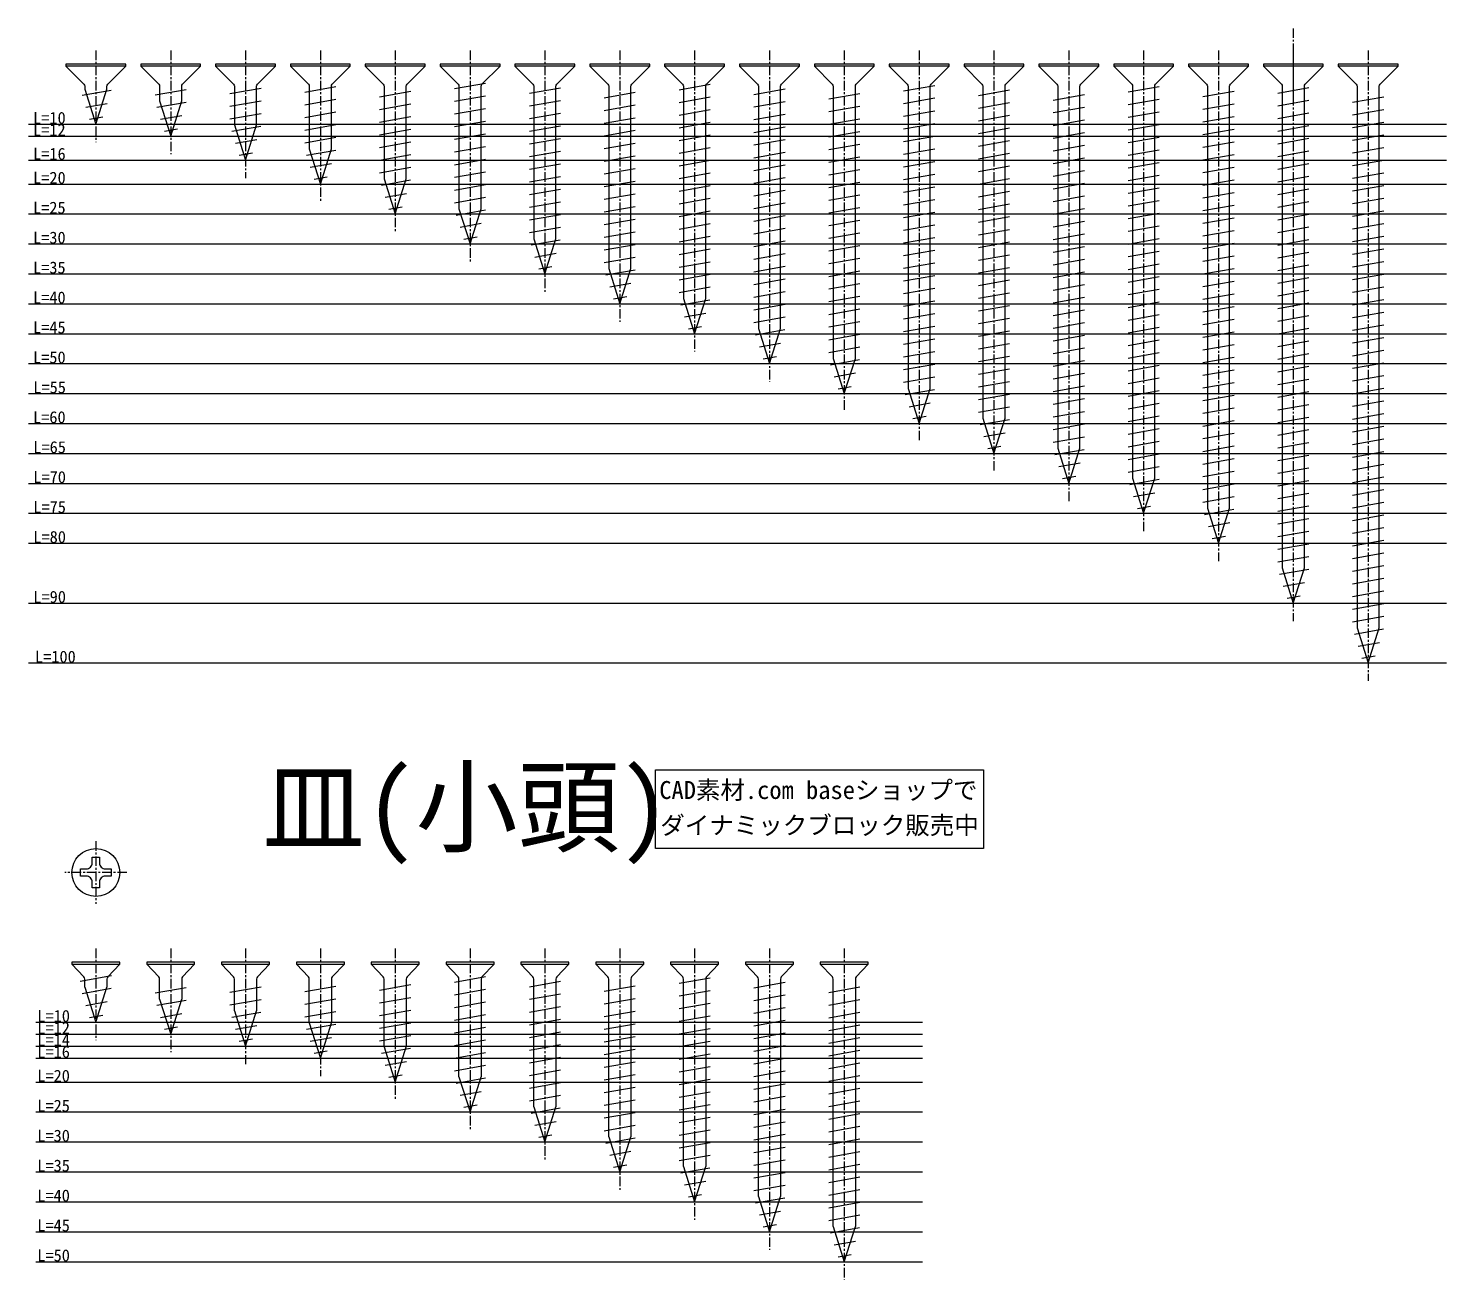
# Model space of a CAD drawing. Header units: millimetres. Extents: x 233 to 3318, y 47 to 2014.
# Drawn here: x 2106.1 to 2342.9, y 1326 to 1535 of the extents above; entities that cross this region are included whole.
import ezdxf
from ezdxf.enums import TextEntityAlignment as Align

# ---------------------------------------------------------------- set-up
doc = ezdxf.new("R2010")
doc.units = ezdxf.units.MM
doc.linetypes.add('csc_CENTER', pattern=[50.8, 31.75, -6.35, 6.35, -6.35])
doc.layers.get('Defpoints').update_dxf_attribs({"color": 251})
doc.styles.add('ＭＳ ゴシック', font='MS Gothic.ttf')

msp = doc.modelspace()

# ---------------------------------------------------------------- linework, layer by layer
at = {"color": 0, "linetype": 'csc_CENTER', "lineweight": -2, "ltscale": 0.05}
for p, q in [((2317.33, 1535.01), (2317.33, 1523.01)), ((2117.33, 1399.24), (2117.33, 1388.78)), ((2122.51, 1394.01), (2112.14, 1394.01)), ((2117.33, 1381.31), (2117.33, 1366.01)), ((2129.83, 1381.31), (2129.83, 1364.01)), ((2142.33, 1381.31), (2142.33, 1362.01)), ((2154.83, 1381.31), (2154.83, 1360.01)), ((2167.33, 1381.31), (2167.33, 1356.01)), ((2179.83, 1381.31), (2179.83, 1351.01)), ((2192.33, 1381.31), (2192.33, 1346.01)), ((2204.83, 1381.31), (2204.83, 1341.01)), ((2217.33, 1381.31), (2217.33, 1336.01)), ((2229.83, 1381.31), (2229.83, 1331.01)), ((2242.33, 1381.31), (2242.33, 1326.01))]:
    msp.add_line(p, q, dxfattribs=at)
for p, q in [((2177.23, 1524.94), (2182.43, 1525.86)), ((2214.73, 1524.76), (2219.93, 1525.68)), ((2252.23, 1524.58), (2257.43, 1525.49)), ((2115.02, 1523.83), (2119.9, 1524.69)), ((2127.23, 1523.89), (2132.43, 1524.81)), ((2139.73, 1524.13), (2144.93, 1525.04)), ((2152.23, 1524.36), (2157.43, 1525.28)), ((2152.23, 1522.24), (2157.43, 1523.16)), ((2164.73, 1523.59), (2169.93, 1524.51)), ((2177.23, 1522.83), (2182.43, 1523.74)), ((2189.73, 1524.18), (2194.93, 1525.09)), ((2202.23, 1523.41), (2207.43, 1524.33)), ((2214.73, 1522.64), (2219.93, 1523.56)), ((2227.23, 1523.99), (2232.43, 1524.91)), ((2239.73, 1523.23), (2244.93, 1524.14)), ((2252.23, 1522.46), (2257.43, 1523.38)), ((2264.73, 1523.81), (2269.93, 1524.73)), ((2277.23, 1523.04), (2282.43, 1523.96)), ((2289.73, 1524.39), (2294.93, 1525.31)), ((2289.73, 1522.28), (2294.93, 1523.19)), ((2302.23, 1523.63), (2307.43, 1524.54)), ((2314.73, 1524.21), (2319.93, 1525.13)), ((2327.23, 1522.68), (2332.43, 1523.59)), ((2115.65, 1521.82), (2119.2, 1522.45)), ((2127.52, 1521.83), (2132.4, 1522.69)), ((2139.73, 1522.01), (2144.93, 1522.93)), ((2139.73, 1519.89), (2144.93, 1520.81)), ((2152.23, 1520.13), (2157.43, 1521.04)), ((2164.73, 1521.48), (2169.93, 1522.39)), ((2177.23, 1520.71), (2182.43, 1521.63)), ((2189.73, 1522.06), (2194.93, 1522.98)), ((2189.73, 1519.94), (2194.93, 1520.86)), ((2202.23, 1521.29), (2207.43, 1522.21)), ((2214.73, 1520.53), (2219.93, 1521.44)), ((2227.23, 1521.88), (2232.43, 1522.79)), ((2239.73, 1521.11), (2244.93, 1522.03)), ((2252.23, 1520.34), (2257.43, 1521.26)), ((2264.73, 1521.69), (2269.93, 1522.61)), ((2277.23, 1520.93), (2282.43, 1521.84)), ((2289.73, 1520.16), (2294.93, 1521.08)), ((2302.23, 1521.51), (2307.43, 1522.43)), ((2314.73, 1522.09), (2319.93, 1523.01)), ((2314.73, 1519.98), (2319.93, 1520.89)), ((2327.23, 1520.56), (2332.43, 1521.48)), ((2116.29, 1519.82), (2118.49, 1520.21)), ((2128.15, 1519.82), (2131.7, 1520.45)), ((2140.02, 1517.83), (2144.9, 1518.69)), ((2152.23, 1518.01), (2157.43, 1518.93)), ((2164.73, 1519.36), (2169.93, 1520.28)), ((2177.23, 1518.59), (2182.43, 1519.51)), ((2189.73, 1517.83), (2194.93, 1518.74)), ((2202.23, 1519.18), (2207.43, 1520.09)), ((2214.73, 1518.41), (2219.93, 1519.33)), ((2227.23, 1519.76), (2232.43, 1520.68)), ((2227.23, 1517.64), (2232.43, 1518.56)), ((2239.73, 1518.99), (2244.93, 1519.91)), ((2252.23, 1518.23), (2257.43, 1519.14)), ((2264.73, 1519.58), (2269.93, 1520.49)), ((2277.23, 1518.81), (2282.43, 1519.73)), ((2289.73, 1518.04), (2294.93, 1518.96)), ((2302.23, 1519.39), (2307.43, 1520.31)), ((2314.73, 1517.86), (2319.93, 1518.78)), ((2327.23, 1518.44), (2332.43, 1519.36)), ((2128.79, 1517.82), (2130.99, 1518.21)), ((2140.65, 1515.82), (2144.2, 1516.45)), ((2152.23, 1515.89), (2157.43, 1516.81)), ((2164.73, 1517.24), (2169.93, 1518.16)), ((2164.73, 1515.13), (2169.93, 1516.04)), ((2177.23, 1516.48), (2182.43, 1517.39)), ((2189.73, 1515.71), (2194.93, 1516.63)), ((2202.23, 1517.06), (2207.43, 1517.98)), ((2214.73, 1516.29), (2219.93, 1517.21)), ((2227.23, 1515.53), (2232.43, 1516.44)), ((2239.73, 1516.88), (2244.93, 1517.79)), ((2252.23, 1516.11), (2257.43, 1517.03)), ((2264.73, 1517.46), (2269.93, 1518.38)), ((2264.73, 1515.34), (2269.93, 1516.26)), ((2277.23, 1516.69), (2282.43, 1517.61)), ((2289.73, 1515.93), (2294.93, 1516.84)), ((2302.23, 1517.28), (2307.43, 1518.19)), ((2302.23, 1515.16), (2307.43, 1516.08)), ((2314.73, 1515.74), (2319.93, 1516.66)), ((2327.23, 1516.33), (2332.43, 1517.24)), ((2141.29, 1513.82), (2143.49, 1514.21)), ((2152.52, 1513.83), (2157.4, 1514.69)), ((2164.73, 1513.01), (2169.93, 1513.93)), ((2177.23, 1514.36), (2182.43, 1515.28)), ((2189.73, 1513.59), (2194.93, 1514.51)), ((2202.23, 1514.94), (2207.43, 1515.86)), ((2202.23, 1512.83), (2207.43, 1513.74)), ((2214.73, 1514.18), (2219.93, 1515.09)), ((2227.23, 1513.41), (2232.43, 1514.33)), ((2239.73, 1514.76), (2244.93, 1515.68)), ((2252.23, 1513.99), (2257.43, 1514.91)), ((2264.73, 1513.23), (2269.93, 1514.14)), ((2277.23, 1514.58), (2282.43, 1515.49)), ((2289.73, 1513.81), (2294.93, 1514.73)), ((2302.23, 1513.04), (2307.43, 1513.96)), ((2314.73, 1513.63), (2319.93, 1514.54)), ((2327.23, 1514.21), (2332.43, 1515.13)), ((2153.15, 1511.82), (2156.7, 1512.45)), ((2164.73, 1510.89), (2169.93, 1511.81)), ((2177.23, 1512.24), (2182.43, 1513.16)), ((2189.73, 1511.48), (2194.93, 1512.39)), ((2202.23, 1510.71), (2207.43, 1511.63)), ((2214.73, 1512.06), (2219.93, 1512.98)), ((2227.23, 1511.29), (2232.43, 1512.21)), ((2239.73, 1512.64), (2244.93, 1513.56)), ((2239.73, 1510.53), (2244.93, 1511.44)), ((2252.23, 1511.88), (2257.43, 1512.79)), ((2264.73, 1511.11), (2269.93, 1512.03)), ((2277.23, 1512.46), (2282.43, 1513.38)), ((2289.73, 1511.69), (2294.93, 1512.61)), ((2302.23, 1510.93), (2307.43, 1511.84)), ((2314.73, 1511.51), (2319.93, 1512.43)), ((2327.23, 1512.09), (2332.43, 1513.01)), ((2153.79, 1509.82), (2155.99, 1510.21)), ((2165.02, 1508.83), (2169.9, 1509.69)), ((2177.23, 1510.13), (2182.43, 1511.04)), ((2177.23, 1508.01), (2182.43, 1508.93)), ((2189.73, 1509.36), (2194.93, 1510.28)), ((2202.23, 1508.59), (2207.43, 1509.51)), ((2214.73, 1509.94), (2219.93, 1510.86)), ((2227.23, 1509.18), (2232.43, 1510.09)), ((2239.73, 1508.41), (2244.93, 1509.33)), ((2252.23, 1509.76), (2257.43, 1510.68)), ((2264.73, 1508.99), (2269.93, 1509.91)), ((2277.23, 1510.34), (2282.43, 1511.26)), ((2277.23, 1508.23), (2282.43, 1509.14)), ((2289.73, 1509.58), (2294.93, 1510.49)), ((2302.23, 1508.81), (2307.43, 1509.73)), ((2314.73, 1509.39), (2319.93, 1510.31)), ((2327.23, 1509.98), (2332.43, 1510.89)), ((2165.65, 1506.82), (2169.2, 1507.45)), ((2177.23, 1505.89), (2182.43, 1506.81)), ((2189.73, 1507.24), (2194.93, 1508.16)), ((2202.23, 1506.48), (2207.43, 1507.39)), ((2214.73, 1507.83), (2219.93, 1508.74)), ((2214.73, 1505.71), (2219.93, 1506.63)), ((2227.23, 1507.06), (2232.43, 1507.98)), ((2239.73, 1506.29), (2244.93, 1507.21)), ((2252.23, 1507.64), (2257.43, 1508.56)), ((2264.73, 1506.88), (2269.93, 1507.79)), ((2277.23, 1506.11), (2282.43, 1507.03)), ((2289.73, 1507.46), (2294.93, 1508.38)), ((2302.23, 1506.69), (2307.43, 1507.61)), ((2314.73, 1507.28), (2319.93, 1508.19)), ((2327.23, 1507.86), (2332.43, 1508.78)), ((2327.23, 1505.74), (2332.43, 1506.66)), ((2166.29, 1504.82), (2168.49, 1505.21)), ((2177.52, 1503.83), (2182.4, 1504.69)), ((2189.73, 1505.13), (2194.93, 1506.04)), ((2202.23, 1504.36), (2207.43, 1505.28)), ((2214.73, 1503.59), (2219.93, 1504.51)), ((2227.23, 1504.94), (2232.43, 1505.86)), ((2239.73, 1504.18), (2244.93, 1505.09)), ((2252.23, 1505.53), (2257.43, 1506.44)), ((2252.23, 1503.41), (2257.43, 1504.33)), ((2264.73, 1504.76), (2269.93, 1505.68)), ((2277.23, 1503.99), (2282.43, 1504.91)), ((2289.73, 1505.34), (2294.93, 1506.26)), ((2302.23, 1504.58), (2307.43, 1505.49)), ((2314.73, 1505.16), (2319.93, 1506.08)), ((2327.23, 1503.63), (2332.43, 1504.54)), ((2178.15, 1501.82), (2181.7, 1502.45)), ((2189.73, 1503.01), (2194.93, 1503.93)), ((2189.73, 1500.89), (2194.93, 1501.81)), ((2202.23, 1502.24), (2207.43, 1503.16)), ((2214.73, 1501.48), (2219.93, 1502.39)), ((2227.23, 1502.83), (2232.43, 1503.74)), ((2239.73, 1502.06), (2244.93, 1502.98)), ((2252.23, 1501.29), (2257.43, 1502.21)), ((2264.73, 1502.64), (2269.93, 1503.56)), ((2277.23, 1501.88), (2282.43, 1502.79)), ((2289.73, 1503.23), (2294.93, 1504.14)), ((2289.73, 1501.11), (2294.93, 1502.03)), ((2302.23, 1502.46), (2307.43, 1503.38)), ((2314.73, 1503.04), (2319.93, 1503.96)), ((2314.73, 1500.93), (2319.93, 1501.84)), ((2327.23, 1501.51), (2332.43, 1502.43)), ((2178.79, 1499.82), (2180.99, 1500.21)), ((2190.02, 1498.83), (2194.9, 1499.69)), ((2202.23, 1500.13), (2207.43, 1501.04)), ((2214.73, 1499.36), (2219.93, 1500.28)), ((2227.23, 1500.71), (2232.43, 1501.63)), ((2227.23, 1498.59), (2232.43, 1499.51)), ((2239.73, 1499.94), (2244.93, 1500.86)), ((2252.23, 1499.18), (2257.43, 1500.09)), ((2264.73, 1500.53), (2269.93, 1501.44)), ((2277.23, 1499.76), (2282.43, 1500.68)), ((2289.73, 1498.99), (2294.93, 1499.91)), ((2302.23, 1500.34), (2307.43, 1501.26)), ((2314.73, 1498.81), (2319.93, 1499.73)), ((2327.23, 1499.39), (2332.43, 1500.31)), ((2190.65, 1496.82), (2194.2, 1497.45)), ((2202.23, 1498.01), (2207.43, 1498.93)), ((2214.73, 1497.24), (2219.93, 1498.16)), ((2227.23, 1496.48), (2232.43, 1497.39)), ((2239.73, 1497.83), (2244.93, 1498.74)), ((2252.23, 1497.06), (2257.43, 1497.98)), ((2264.73, 1498.41), (2269.93, 1499.33)), ((2264.73, 1496.29), (2269.93, 1497.21)), ((2277.23, 1497.64), (2282.43, 1498.56)), ((2289.73, 1496.88), (2294.93, 1497.79)), ((2302.23, 1498.23), (2307.43, 1499.14)), ((2314.73, 1496.69), (2319.93, 1497.61)), ((2327.23, 1497.28), (2332.43, 1498.19)), ((2191.29, 1494.82), (2193.49, 1495.21)), ((2202.23, 1495.89), (2207.43, 1496.81)), ((2214.73, 1495.13), (2219.93, 1496.04)), ((2227.23, 1494.36), (2232.43, 1495.28)), ((2239.73, 1495.71), (2244.93, 1496.63)), ((2252.23, 1494.94), (2257.43, 1495.86)), ((2264.73, 1494.18), (2269.93, 1495.09)), ((2277.23, 1495.53), (2282.43, 1496.44)), ((2289.73, 1494.76), (2294.93, 1495.68)), ((2302.23, 1496.11), (2307.43, 1497.03)), ((2302.23, 1493.99), (2307.43, 1494.91)), ((2314.73, 1494.58), (2319.93, 1495.49)), ((2327.23, 1495.16), (2332.43, 1496.08)), ((2202.52, 1493.83), (2207.4, 1494.69)), ((2203.15, 1491.82), (2206.7, 1492.45)), ((2214.73, 1493.01), (2219.93, 1493.93)), ((2227.23, 1492.24), (2232.43, 1493.16)), ((2239.73, 1493.59), (2244.93, 1494.51)), ((2239.73, 1491.48), (2244.93, 1492.39)), ((2252.23, 1492.83), (2257.43, 1493.74)), ((2264.73, 1492.06), (2269.93, 1492.98)), ((2277.23, 1493.41), (2282.43, 1494.33)), ((2289.73, 1492.64), (2294.93, 1493.56)), ((2302.23, 1491.88), (2307.43, 1492.79)), ((2314.73, 1492.46), (2319.93, 1493.38)), ((2327.23, 1493.04), (2332.43, 1493.96)), ((2203.79, 1489.82), (2205.99, 1490.21)), ((2214.73, 1490.89), (2219.93, 1491.81)), ((2227.23, 1490.13), (2232.43, 1491.04)), ((2239.73, 1489.36), (2244.93, 1490.28)), ((2252.23, 1490.71), (2257.43, 1491.63)), ((2264.73, 1489.94), (2269.93, 1490.86)), ((2277.23, 1491.29), (2282.43, 1492.21)), ((2277.23, 1489.18), (2282.43, 1490.09)), ((2289.73, 1490.53), (2294.93, 1491.44)), ((2302.23, 1489.76), (2307.43, 1490.68)), ((2314.73, 1490.34), (2319.93, 1491.26)), ((2327.23, 1490.93), (2332.43, 1491.84)), ((2215.02, 1488.83), (2219.9, 1489.69)), ((2227.23, 1488.01), (2232.43, 1488.93)), ((2239.73, 1487.24), (2244.93, 1488.16)), ((2252.23, 1488.59), (2257.43, 1489.51)), ((2264.73, 1487.83), (2269.93, 1488.74)), ((2277.23, 1487.06), (2282.43, 1487.98)), ((2289.73, 1488.41), (2294.93, 1489.33)), ((2302.23, 1487.64), (2307.43, 1488.56)), ((2314.73, 1488.23), (2319.93, 1489.14)), ((2327.23, 1488.81), (2332.43, 1489.73)), ((2327.23, 1486.69), (2332.43, 1487.61)), ((2215.65, 1486.82), (2219.2, 1487.45)), ((2227.23, 1485.89), (2232.43, 1486.81)), ((2239.73, 1485.13), (2244.93, 1486.04)), ((2252.23, 1486.48), (2257.43, 1487.39)), ((2252.23, 1484.36), (2257.43, 1485.28)), ((2264.73, 1485.71), (2269.93, 1486.63)), ((2277.23, 1484.94), (2282.43, 1485.86)), ((2289.73, 1486.29), (2294.93, 1487.21)), ((2302.23, 1485.53), (2307.43, 1486.44)), ((2314.73, 1486.11), (2319.93, 1487.03)), ((2327.23, 1484.58), (2332.43, 1485.49)), ((2216.29, 1484.82), (2218.49, 1485.21)), ((2227.52, 1483.83), (2232.4, 1484.69)), ((2239.73, 1483.01), (2244.93, 1483.93)), ((2252.23, 1482.24), (2257.43, 1483.16)), ((2264.73, 1483.59), (2269.93, 1484.51)), ((2277.23, 1482.83), (2282.43, 1483.74)), ((2289.73, 1484.18), (2294.93, 1485.09)), ((2289.73, 1482.06), (2294.93, 1482.98)), ((2302.23, 1483.41), (2307.43, 1484.33)), ((2314.73, 1483.99), (2319.93, 1484.91)), ((2327.23, 1482.46), (2332.43, 1483.38)), ((2228.15, 1481.82), (2231.7, 1482.45)), ((2239.73, 1480.89), (2244.93, 1481.81)), ((2252.23, 1480.13), (2257.43, 1481.04)), ((2264.73, 1481.48), (2269.93, 1482.39)), ((2277.23, 1480.71), (2282.43, 1481.63)), ((2289.73, 1479.94), (2294.93, 1480.86)), ((2302.23, 1481.29), (2307.43, 1482.21)), ((2314.73, 1481.88), (2319.93, 1482.79)), ((2314.73, 1479.76), (2319.93, 1480.68)), ((2327.23, 1480.34), (2332.43, 1481.26)), ((2228.79, 1479.82), (2230.99, 1480.21)), ((2240.02, 1478.83), (2244.9, 1479.69)), ((2252.23, 1478.01), (2257.43, 1478.93)), ((2264.73, 1479.36), (2269.93, 1480.28)), ((2264.73, 1477.24), (2269.93, 1478.16)), ((2277.23, 1478.59), (2282.43, 1479.51)), ((2289.73, 1477.83), (2294.93, 1478.74)), ((2302.23, 1479.18), (2307.43, 1480.09)), ((2314.73, 1477.64), (2319.93, 1478.56)), ((2327.23, 1478.23), (2332.43, 1479.14)), ((2240.65, 1476.82), (2244.2, 1477.45)), ((2252.23, 1475.89), (2257.43, 1476.81)), ((2264.73, 1475.13), (2269.93, 1476.04)), ((2277.23, 1476.48), (2282.43, 1477.39)), ((2289.73, 1475.71), (2294.93, 1476.63)), ((2302.23, 1477.06), (2307.43, 1477.98)), ((2302.23, 1474.94), (2307.43, 1475.86)), ((2314.73, 1475.53), (2319.93, 1476.44)), ((2327.23, 1476.11), (2332.43, 1477.03)), ((2241.29, 1474.82), (2243.49, 1475.21)), ((2252.52, 1473.83), (2257.4, 1474.69)), ((2264.73, 1473.01), (2269.93, 1473.93)), ((2277.23, 1474.36), (2282.43, 1475.28)), ((2289.73, 1473.59), (2294.93, 1474.51)), ((2302.23, 1472.83), (2307.43, 1473.74)), ((2314.73, 1473.41), (2319.93, 1474.33)), ((2327.23, 1473.99), (2332.43, 1474.91)), ((2253.15, 1471.82), (2256.7, 1472.45)), ((2264.73, 1470.89), (2269.93, 1471.81)), ((2277.23, 1472.24), (2282.43, 1473.16)), ((2277.23, 1470.13), (2282.43, 1471.04)), ((2289.73, 1471.48), (2294.93, 1472.39)), ((2302.23, 1470.71), (2307.43, 1471.63)), ((2314.73, 1471.29), (2319.93, 1472.21)), ((2327.23, 1471.88), (2332.43, 1472.79)), ((2253.79, 1469.82), (2255.99, 1470.21)), ((2265.02, 1468.83), (2269.9, 1469.69)), ((2277.23, 1468.01), (2282.43, 1468.93)), ((2289.73, 1469.36), (2294.93, 1470.28)), ((2302.23, 1468.59), (2307.43, 1469.51)), ((2314.73, 1469.18), (2319.93, 1470.09)), ((2327.23, 1469.76), (2332.43, 1470.68)), ((2265.65, 1466.82), (2269.2, 1467.45)), ((2277.23, 1465.89), (2282.43, 1466.81)), ((2289.73, 1467.24), (2294.93, 1468.16)), ((2302.23, 1466.48), (2307.43, 1467.39)), ((2314.73, 1467.06), (2319.93, 1467.98)), ((2327.23, 1467.64), (2332.43, 1468.56)), ((2327.23, 1465.53), (2332.43, 1466.44)), ((2266.29, 1464.82), (2268.49, 1465.21)), ((2277.52, 1463.83), (2282.4, 1464.69)), ((2289.73, 1465.13), (2294.93, 1466.04)), ((2289.73, 1463.01), (2294.93, 1463.93)), ((2302.23, 1464.36), (2307.43, 1465.28)), ((2314.73, 1464.94), (2319.93, 1465.86)), ((2327.23, 1463.41), (2332.43, 1464.33)), ((2278.15, 1461.82), (2281.7, 1462.45)), ((2289.73, 1460.89), (2294.93, 1461.81)), ((2302.23, 1462.24), (2307.43, 1463.16)), ((2314.73, 1462.83), (2319.93, 1463.74)), ((2314.73, 1460.71), (2319.93, 1461.63)), ((2327.23, 1461.29), (2332.43, 1462.21)), ((2278.79, 1459.82), (2280.99, 1460.21)), ((2290.02, 1458.83), (2294.9, 1459.69)), ((2302.23, 1460.13), (2307.43, 1461.04)), ((2314.73, 1458.59), (2319.93, 1459.51)), ((2327.23, 1459.18), (2332.43, 1460.09)), ((2290.65, 1456.82), (2294.2, 1457.45)), ((2302.23, 1458.01), (2307.43, 1458.93)), ((2302.23, 1455.89), (2307.43, 1456.81)), ((2314.73, 1456.48), (2319.93, 1457.39)), ((2327.23, 1457.06), (2332.43, 1457.98)), ((2291.29, 1454.82), (2293.49, 1455.21)), ((2302.52, 1453.83), (2307.4, 1454.69)), ((2314.73, 1454.36), (2319.93, 1455.28)), ((2327.23, 1454.94), (2332.43, 1455.86)), ((2303.15, 1451.82), (2306.7, 1452.45)), ((2314.73, 1452.24), (2319.93, 1453.16)), ((2327.23, 1452.83), (2332.43, 1453.74)), ((2303.79, 1449.82), (2305.99, 1450.21)), ((2314.73, 1450.13), (2319.93, 1451.04)), ((2327.23, 1450.71), (2332.43, 1451.63)), ((2314.73, 1448.01), (2319.93, 1448.93)), ((2327.23, 1448.59), (2332.43, 1449.51)), ((2327.23, 1446.48), (2332.43, 1447.39)), ((2314.73, 1445.89), (2319.93, 1446.81)), ((2327.23, 1444.36), (2332.43, 1445.28)), ((2315.02, 1443.83), (2319.9, 1444.69)), ((2327.23, 1442.24), (2332.43, 1443.16)), ((2315.65, 1441.82), (2319.2, 1442.45)), ((2327.23, 1440.13), (2332.43, 1441.04)), ((2316.29, 1439.82), (2318.49, 1440.21)), ((2327.23, 1438.01), (2332.43, 1438.93)), ((2327.23, 1435.89), (2332.43, 1436.81)), ((2327.52, 1433.83), (2332.4, 1434.69)), ((2328.15, 1431.82), (2331.7, 1432.45)), ((2328.79, 1429.82), (2330.99, 1430.21)), ((2114.73, 1375.89), (2119.93, 1376.81)), ((2177.23, 1375.71), (2182.43, 1376.63)), ((2214.73, 1375.53), (2219.93, 1376.44)), ((2115.02, 1373.83), (2119.9, 1374.69)), ((2115.48, 1374.88), (2117.33, 1369.01)), ((2117.33, 1369.01), (2119.18, 1374.88)), ((2127.23, 1373.89), (2132.43, 1374.81)), ((2139.73, 1374.01), (2144.93, 1374.93)), ((2152.23, 1374.13), (2157.43, 1375.04)), ((2164.73, 1374.36), (2169.93, 1375.28)), ((2177.23, 1373.59), (2182.43, 1374.51)), ((2189.73, 1374.94), (2194.93, 1375.86)), ((2202.23, 1374.18), (2207.43, 1375.09)), ((2214.73, 1373.41), (2219.93, 1374.33)), ((2227.23, 1374.76), (2232.43, 1375.68)), ((2239.73, 1373.99), (2244.93, 1374.91)), ((2115.65, 1371.82), (2119.2, 1372.45)), ((2127.52, 1371.83), (2132.4, 1372.69)), ((2127.98, 1372.88), (2129.83, 1367.01)), ((2129.83, 1367.01), (2131.68, 1372.88)), ((2139.73, 1371.89), (2144.93, 1372.81)), ((2152.23, 1372.01), (2157.43, 1372.93)), ((2164.73, 1372.24), (2169.93, 1373.16)), ((2177.23, 1371.48), (2182.43, 1372.39)), ((2189.73, 1372.83), (2194.93, 1373.74)), ((2189.73, 1370.71), (2194.93, 1371.63)), ((2202.23, 1372.06), (2207.43, 1372.98)), ((2214.73, 1371.29), (2219.93, 1372.21)), ((2227.23, 1372.64), (2232.43, 1373.56)), ((2239.73, 1371.88), (2244.93, 1372.79)), ((2116.29, 1369.82), (2118.49, 1370.21)), ((2128.15, 1369.82), (2131.7, 1370.45)), ((2140.02, 1369.83), (2144.9, 1370.69)), ((2140.48, 1370.88), (2142.33, 1365.01)), ((2142.33, 1365.01), (2144.18, 1370.88)), ((2152.23, 1369.89), (2157.43, 1370.81)), ((2164.73, 1370.13), (2169.93, 1371.04)), ((2177.23, 1369.36), (2182.43, 1370.28)), ((2189.73, 1368.59), (2194.93, 1369.51)), ((2202.23, 1369.94), (2207.43, 1370.86)), ((2214.73, 1369.18), (2219.93, 1370.09)), ((2227.23, 1370.53), (2232.43, 1371.44)), ((2227.23, 1368.41), (2232.43, 1369.33)), ((2239.73, 1369.76), (2244.93, 1370.68)), ((2128.79, 1367.82), (2130.99, 1368.21)), ((2140.65, 1367.82), (2144.2, 1368.45)), ((2152.52, 1367.83), (2157.4, 1368.69)), ((2152.98, 1368.88), (2154.83, 1363.01)), ((2154.83, 1363.01), (2156.68, 1368.88)), ((2164.73, 1368.01), (2169.93, 1368.93)), ((2164.73, 1365.89), (2169.93, 1366.81)), ((2177.23, 1367.24), (2182.43, 1368.16)), ((2189.73, 1366.48), (2194.93, 1367.39)), ((2202.23, 1367.83), (2207.43, 1368.74)), ((2214.73, 1367.06), (2219.93, 1367.98)), ((2227.23, 1366.29), (2232.43, 1367.21)), ((2239.73, 1367.64), (2244.93, 1368.56)), ((2141.29, 1365.82), (2143.49, 1366.21)), ((2153.15, 1365.82), (2156.7, 1366.45)), ((2165.02, 1363.83), (2169.9, 1364.69)), ((2165.48, 1364.88), (2167.33, 1359.01)), ((2167.33, 1359.01), (2169.18, 1364.88)), ((2177.23, 1365.13), (2182.43, 1366.04)), ((2189.73, 1364.36), (2194.93, 1365.28)), ((2202.23, 1365.71), (2207.43, 1366.63)), ((2202.23, 1363.59), (2207.43, 1364.51)), ((2214.73, 1364.94), (2219.93, 1365.86)), ((2227.23, 1364.18), (2232.43, 1365.09)), ((2239.73, 1365.53), (2244.93, 1366.44)), ((2153.79, 1363.82), (2155.99, 1364.21)), ((2165.65, 1361.82), (2169.2, 1362.45)), ((2177.23, 1363.01), (2182.43, 1363.93)), ((2189.73, 1362.24), (2194.93, 1363.16)), ((2202.23, 1361.48), (2207.43, 1362.39)), ((2214.73, 1362.83), (2219.93, 1363.74)), ((2227.23, 1362.06), (2232.43, 1362.98)), ((2239.73, 1363.41), (2244.93, 1364.33)), ((2239.73, 1361.29), (2244.93, 1362.21)), ((2166.29, 1359.82), (2168.49, 1360.21)), ((2177.23, 1360.89), (2182.43, 1361.81)), ((2177.52, 1358.83), (2182.4, 1359.69)), ((2177.98, 1359.88), (2179.83, 1354.01)), ((2179.83, 1354.01), (2181.68, 1359.88)), ((2189.73, 1360.13), (2194.93, 1361.04)), ((2202.23, 1359.36), (2207.43, 1360.28)), ((2214.73, 1360.71), (2219.93, 1361.63)), ((2227.23, 1359.94), (2232.43, 1360.86)), ((2239.73, 1359.18), (2244.93, 1360.09)), ((2178.15, 1356.82), (2181.7, 1357.45)), ((2189.73, 1358.01), (2194.93, 1358.93)), ((2202.23, 1357.24), (2207.43, 1358.16)), ((2214.73, 1358.59), (2219.93, 1359.51)), ((2214.73, 1356.48), (2219.93, 1357.39)), ((2227.23, 1357.83), (2232.43, 1358.74)), ((2239.73, 1357.06), (2244.93, 1357.98)), ((2178.79, 1354.82), (2180.99, 1355.21)), ((2189.73, 1355.89), (2194.93, 1356.81)), ((2202.23, 1355.13), (2207.43, 1356.04)), ((2214.73, 1354.36), (2219.93, 1355.28)), ((2227.23, 1355.71), (2232.43, 1356.63)), ((2239.73, 1354.94), (2244.93, 1355.86)), ((2190.02, 1353.83), (2194.9, 1354.69)), ((2190.48, 1354.88), (2192.33, 1349.01)), ((2192.33, 1349.01), (2194.18, 1354.88)), ((2202.23, 1353.01), (2207.43, 1353.93)), ((2214.73, 1352.24), (2219.93, 1353.16)), ((2227.23, 1353.59), (2232.43, 1354.51)), ((2239.73, 1352.83), (2244.93, 1353.74)), ((2190.65, 1351.82), (2194.2, 1352.45)), ((2191.29, 1349.82), (2193.49, 1350.21)), ((2202.23, 1350.89), (2207.43, 1351.81)), ((2214.73, 1350.13), (2219.93, 1351.04)), ((2227.23, 1351.48), (2232.43, 1352.39)), ((2227.23, 1349.36), (2232.43, 1350.28)), ((2239.73, 1350.71), (2244.93, 1351.63)), ((2202.52, 1348.83), (2207.4, 1349.69)), ((2202.98, 1349.88), (2204.83, 1344.01)), ((2204.83, 1344.01), (2206.68, 1349.88)), ((2214.73, 1348.01), (2219.93, 1348.93)), ((2227.23, 1347.24), (2232.43, 1348.16)), ((2239.73, 1348.59), (2244.93, 1349.51)), ((2203.15, 1346.82), (2206.7, 1347.45)), ((2214.73, 1345.89), (2219.93, 1346.81)), ((2227.23, 1345.13), (2232.43, 1346.04)), ((2239.73, 1346.48), (2244.93, 1347.39)), ((2203.79, 1344.82), (2205.99, 1345.21)), ((2215.02, 1343.83), (2219.9, 1344.69)), ((2215.48, 1344.88), (2217.33, 1339.01)), ((2217.33, 1339.01), (2219.18, 1344.88)), ((2227.23, 1343.01), (2232.43, 1343.93)), ((2239.73, 1344.36), (2244.93, 1345.28)), ((2239.73, 1342.24), (2244.93, 1343.16)), ((2215.65, 1341.82), (2219.2, 1342.45)), ((2227.23, 1340.89), (2232.43, 1341.81)), ((2239.73, 1340.13), (2244.93, 1341.04)), ((2216.29, 1339.82), (2218.49, 1340.21)), ((2227.52, 1338.83), (2232.4, 1339.69)), ((2227.98, 1339.88), (2229.83, 1334.01)), ((2229.83, 1334.01), (2231.68, 1339.88)), ((2239.73, 1338.01), (2244.93, 1338.93)), ((2228.15, 1336.82), (2231.7, 1337.45)), ((2239.73, 1335.89), (2244.93, 1336.81)), ((2228.79, 1334.82), (2230.99, 1335.21)), ((2240.02, 1333.83), (2244.9, 1334.69)), ((2240.48, 1334.88), (2242.33, 1329.01)), ((2242.33, 1329.01), (2244.18, 1334.88)), ((2240.65, 1331.82), (2244.2, 1332.45)), ((2241.29, 1329.82), (2243.49, 1330.21))]:
    msp.add_line(p, q)
for points in [[(2117.33, 1531.31), (2117.33, 1516.01)], [(2129.83, 1531.31), (2129.83, 1514.01)], [(2142.33, 1531.31), (2142.33, 1510.01)], [(2154.83, 1531.31), (2154.83, 1506.01)], [(2167.33, 1531.31), (2167.33, 1501.01)], [(2179.83, 1531.31), (2179.83, 1496.01)], [(2192.33, 1531.31), (2192.33, 1491.01)], [(2204.83, 1531.31), (2204.83, 1486.01)], [(2217.33, 1531.31), (2217.33, 1481.01)], [(2229.83, 1531.31), (2229.83, 1476.01)], [(2242.33, 1531.31), (2242.33, 1471.01)], [(2254.83, 1531.31), (2254.83, 1466.01)], [(2267.33, 1531.31), (2267.33, 1461.01)], [(2279.83, 1531.31), (2279.83, 1456.01)], [(2292.33, 1531.31), (2292.33, 1451.01)], [(2304.83, 1531.31), (2304.83, 1446.01)], [(2317.33, 1531.31), (2317.33, 1436.01)], [(2329.83, 1531.31), (2329.83, 1426.01)]]:
    msp.add_lwpolyline(points, dxfattribs=at)
for points in [[(2122.33, 1528.71), (2122.33, 1529.01), (2112.33, 1529.01), (2112.33, 1528.71)], [(2134.83, 1528.71), (2134.83, 1529.01), (2124.83, 1529.01), (2124.83, 1528.71)], [(2147.33, 1528.71), (2147.33, 1529.01), (2137.33, 1529.01), (2137.33, 1528.71)], [(2159.83, 1528.71), (2159.83, 1529.01), (2149.83, 1529.01), (2149.83, 1528.71)], [(2172.33, 1528.71), (2172.33, 1529.01), (2162.33, 1529.01), (2162.33, 1528.71)], [(2184.83, 1528.71), (2184.83, 1529.01), (2174.83, 1529.01), (2174.83, 1528.71)], [(2197.33, 1528.71), (2197.33, 1529.01), (2187.33, 1529.01), (2187.33, 1528.71)], [(2209.83, 1528.71), (2209.83, 1529.01), (2199.83, 1529.01), (2199.83, 1528.71)], [(2222.33, 1528.71), (2222.33, 1529.01), (2212.33, 1529.01), (2212.33, 1528.71)], [(2234.83, 1528.71), (2234.83, 1529.01), (2224.83, 1529.01), (2224.83, 1528.71)], [(2247.33, 1528.71), (2247.33, 1529.01), (2237.33, 1529.01), (2237.33, 1528.71)], [(2259.83, 1528.71), (2259.83, 1529.01), (2249.83, 1529.01), (2249.83, 1528.71)], [(2272.33, 1528.71), (2272.33, 1529.01), (2262.33, 1529.01), (2262.33, 1528.71)], [(2284.83, 1528.71), (2284.83, 1529.01), (2274.83, 1529.01), (2274.83, 1528.71)], [(2297.33, 1528.71), (2297.33, 1529.01), (2287.33, 1529.01), (2287.33, 1528.71)], [(2309.83, 1528.71), (2309.83, 1529.01), (2299.83, 1529.01), (2299.83, 1528.71)], [(2322.33, 1528.71), (2322.33, 1529.01), (2312.33, 1529.01), (2312.33, 1528.71)], [(2334.83, 1528.71), (2334.83, 1529.01), (2324.83, 1529.01), (2324.83, 1528.71)], [(2121.33, 1378.71), (2121.33, 1379.01), (2113.33, 1379.01), (2113.33, 1378.71)], [(2133.83, 1378.71), (2133.83, 1379.01), (2125.83, 1379.01), (2125.83, 1378.71)], [(2146.33, 1378.71), (2146.33, 1379.01), (2138.33, 1379.01), (2138.33, 1378.71)], [(2158.83, 1378.71), (2158.83, 1379.01), (2150.83, 1379.01), (2150.83, 1378.71)], [(2171.33, 1378.71), (2171.33, 1379.01), (2163.33, 1379.01), (2163.33, 1378.71)], [(2183.83, 1378.71), (2183.83, 1379.01), (2175.83, 1379.01), (2175.83, 1378.71)], [(2196.33, 1378.71), (2196.33, 1379.01), (2188.33, 1379.01), (2188.33, 1378.71)], [(2208.83, 1378.71), (2208.83, 1379.01), (2200.83, 1379.01), (2200.83, 1378.71)], [(2221.33, 1378.71), (2221.33, 1379.01), (2213.33, 1379.01), (2213.33, 1378.71)], [(2233.83, 1378.71), (2233.83, 1379.01), (2225.83, 1379.01), (2225.83, 1378.71)], [(2246.33, 1378.71), (2246.33, 1379.01), (2238.33, 1379.01), (2238.33, 1378.71)]]:
    msp.add_lwpolyline(points)
for points in [[(2115.48, 1525.35), (2115.48, 1524.88), (2117.33, 1519.01), (2119.18, 1524.88), (2119.18, 1525.35, -0.198895), (2119.32, 1525.71), (2122.33, 1528.71), (2112.33, 1528.71), (2115.33, 1525.71, -0.198895)], [(2127.98, 1525.35), (2127.98, 1522.88), (2129.83, 1517.01), (2131.68, 1522.88), (2131.68, 1525.35, -0.198895), (2131.82, 1525.71), (2134.83, 1528.71), (2124.83, 1528.71), (2127.83, 1525.71, -0.198895)], [(2140.48, 1525.35), (2140.48, 1518.88), (2142.33, 1513.01), (2144.18, 1518.88), (2144.18, 1525.35, -0.198895), (2144.32, 1525.71), (2147.33, 1528.71), (2137.33, 1528.71), (2140.33, 1525.71, -0.198895)], [(2152.98, 1525.35), (2152.98, 1514.88), (2154.83, 1509.01), (2156.68, 1514.88), (2156.68, 1525.35, -0.198895), (2156.82, 1525.71), (2159.83, 1528.71), (2149.83, 1528.71), (2152.83, 1525.71, -0.198895)], [(2165.48, 1525.35), (2165.48, 1509.88), (2167.33, 1504.01), (2169.18, 1509.88), (2169.18, 1525.35, -0.198895), (2169.32, 1525.71), (2172.33, 1528.71), (2162.33, 1528.71), (2165.33, 1525.71, -0.198895)], [(2177.98, 1525.35), (2177.98, 1504.88), (2179.83, 1499.01), (2181.68, 1504.88), (2181.68, 1525.35, -0.198895), (2181.82, 1525.71), (2184.83, 1528.71), (2174.83, 1528.71), (2177.83, 1525.71, -0.198895)], [(2190.48, 1525.35), (2190.48, 1499.88), (2192.33, 1494.01), (2194.18, 1499.88), (2194.18, 1525.35, -0.198895), (2194.32, 1525.71), (2197.33, 1528.71), (2187.33, 1528.71), (2190.33, 1525.71, -0.198895)], [(2202.98, 1525.35), (2202.98, 1494.88), (2204.83, 1489.01), (2206.68, 1494.88), (2206.68, 1525.35, -0.198895), (2206.82, 1525.71), (2209.83, 1528.71), (2199.83, 1528.71), (2202.83, 1525.71, -0.198895)], [(2215.48, 1525.35), (2215.48, 1489.88), (2217.33, 1484.01), (2219.18, 1489.88), (2219.18, 1525.35, -0.198895), (2219.32, 1525.71), (2222.33, 1528.71), (2212.33, 1528.71), (2215.33, 1525.71, -0.198895)], [(2227.98, 1525.35), (2227.98, 1484.88), (2229.83, 1479.01), (2231.68, 1484.88), (2231.68, 1525.35, -0.198895), (2231.82, 1525.71), (2234.83, 1528.71), (2224.83, 1528.71), (2227.83, 1525.71, -0.198895)], [(2240.48, 1525.35), (2240.48, 1479.88), (2242.33, 1474.01), (2244.18, 1479.88), (2244.18, 1525.35, -0.198895), (2244.32, 1525.71), (2247.33, 1528.71), (2237.33, 1528.71), (2240.33, 1525.71, -0.198895)], [(2252.98, 1525.35), (2252.98, 1474.88), (2254.83, 1469.01), (2256.68, 1474.88), (2256.68, 1525.35, -0.198895), (2256.82, 1525.71), (2259.83, 1528.71), (2249.83, 1528.71), (2252.83, 1525.71, -0.198895)], [(2265.48, 1525.35), (2265.48, 1469.88), (2267.33, 1464.01), (2269.18, 1469.88), (2269.18, 1525.35, -0.198895), (2269.32, 1525.71), (2272.33, 1528.71), (2262.33, 1528.71), (2265.33, 1525.71, -0.198895)], [(2277.98, 1525.35), (2277.98, 1464.88), (2279.83, 1459.01), (2281.68, 1464.88), (2281.68, 1525.35, -0.198895), (2281.82, 1525.71), (2284.83, 1528.71), (2274.83, 1528.71), (2277.83, 1525.71, -0.198895)], [(2290.48, 1525.35), (2290.48, 1459.88), (2292.33, 1454.01), (2294.18, 1459.88), (2294.18, 1525.35, -0.198895), (2294.32, 1525.71), (2297.33, 1528.71), (2287.33, 1528.71), (2290.33, 1525.71, -0.198895)], [(2302.98, 1525.35), (2302.98, 1454.88), (2304.83, 1449.01), (2306.68, 1454.88), (2306.68, 1525.35, -0.198895), (2306.82, 1525.71), (2309.83, 1528.71), (2299.83, 1528.71), (2302.83, 1525.71, -0.198895)], [(2315.48, 1525.35), (2315.48, 1444.88), (2317.33, 1439.01), (2319.18, 1444.88), (2319.18, 1525.35, -0.198895), (2319.32, 1525.71), (2322.33, 1528.71), (2312.33, 1528.71), (2315.33, 1525.71, -0.198895)], [(2327.98, 1525.35), (2327.98, 1434.88), (2329.83, 1429.01), (2331.68, 1434.88), (2331.68, 1525.35, -0.198895), (2331.82, 1525.71), (2334.83, 1528.71), (2324.83, 1528.71), (2327.83, 1525.71, -0.198895)], [(2116.73, 1392.41, 0.414214), (2115.73, 1393.41), (2114.78, 1393.41), (2114.78, 1394.61), (2115.73, 1394.61, 0.414214), (2116.73, 1395.61), (2116.73, 1396.56), (2117.93, 1396.56), (2117.93, 1395.61, 0.414214), (2118.93, 1394.61), (2119.88, 1394.61), (2119.88, 1393.41), (2118.93, 1393.41, 0.414214), (2117.93, 1392.41), (2117.93, 1391.46), (2116.73, 1391.46)]]:
    msp.add_lwpolyline(points, format="xyb", close=True)
msp.add_lwpolyline([(2210.81, 1411.15), (2265.57, 1411.15), (2265.57, 1398.01), (2210.81, 1398.01)], close=True)
for points in [[(2115.48, 1374.88), (2115.48, 1376.22, 0.190531), (2115.34, 1376.56), (2113.33, 1378.71), (2121.33, 1378.71), (2119.31, 1376.56, 0.19053), (2119.18, 1376.22), (2119.18, 1374.88)], [(2127.98, 1372.88), (2127.98, 1376.22, 0.190531), (2127.84, 1376.56), (2125.83, 1378.71), (2133.83, 1378.71), (2131.81, 1376.56, 0.19053), (2131.68, 1376.22), (2131.68, 1372.88)], [(2140.48, 1370.88), (2140.48, 1376.22, 0.190531), (2140.34, 1376.56), (2138.33, 1378.71), (2146.33, 1378.71), (2144.31, 1376.56, 0.19053), (2144.18, 1376.22), (2144.18, 1370.88)], [(2152.98, 1368.88), (2152.98, 1376.22, 0.190531), (2152.84, 1376.56), (2150.83, 1378.71), (2158.83, 1378.71), (2156.81, 1376.56, 0.19053), (2156.68, 1376.22), (2156.68, 1368.88)], [(2165.48, 1364.88), (2165.48, 1376.22, 0.190531), (2165.34, 1376.56), (2163.33, 1378.71), (2171.33, 1378.71), (2169.31, 1376.56, 0.19053), (2169.18, 1376.22), (2169.18, 1364.88)], [(2177.98, 1359.88), (2177.98, 1376.22, 0.190531), (2177.84, 1376.56), (2175.83, 1378.71), (2183.83, 1378.71), (2181.81, 1376.56, 0.19053), (2181.68, 1376.22), (2181.68, 1359.88)], [(2190.48, 1354.88), (2190.48, 1376.22, 0.190531), (2190.34, 1376.56), (2188.33, 1378.71), (2196.33, 1378.71), (2194.31, 1376.56, 0.19053), (2194.18, 1376.22), (2194.18, 1354.88)], [(2202.98, 1349.88), (2202.98, 1376.22, 0.190531), (2202.84, 1376.56), (2200.83, 1378.71), (2208.83, 1378.71), (2206.81, 1376.56, 0.19053), (2206.68, 1376.22), (2206.68, 1349.88)], [(2215.48, 1344.88), (2215.48, 1376.22, 0.190531), (2215.34, 1376.56), (2213.33, 1378.71), (2221.33, 1378.71), (2219.31, 1376.56, 0.19053), (2219.18, 1376.22), (2219.18, 1344.88)], [(2227.98, 1339.88), (2227.98, 1376.22, 0.190531), (2227.84, 1376.56), (2225.83, 1378.71), (2233.83, 1378.71), (2231.81, 1376.56, 0.19053), (2231.68, 1376.22), (2231.68, 1339.88)], [(2240.48, 1334.88), (2240.48, 1376.22, 0.190531), (2240.34, 1376.56), (2238.33, 1378.71), (2246.33, 1378.71), (2244.31, 1376.56, 0.19053), (2244.18, 1376.22), (2244.18, 1334.88)]]:
    msp.add_lwpolyline(points, format="xyb")
at = {"color": 0, "lineweight": -2}
msp.add_circle((2117.33, 1394.01), 4, dxfattribs=at)
at = {"layer": 'Defpoints'}
for p, q in [((2107.29, 1369.01), (2255.42, 1369.01)), ((2107.29, 1367.01), (2255.42, 1367.01)), ((2107.29, 1365.01), (2255.42, 1365.01)), ((2107.29, 1363.01), (2255.42, 1363.01)), ((2107.29, 1359.01), (2255.42, 1359.01)), ((2107.29, 1354.01), (2255.42, 1354.01)), ((2107.29, 1349.01), (2255.42, 1349.01)), ((2107.29, 1344.01), (2255.42, 1344.01)), ((2107.29, 1339.01), (2255.42, 1339.01)), ((2107.29, 1334.01), (2255.42, 1334.01)), ((2107.29, 1329.01), (2255.42, 1329.01))]:
    msp.add_line(p, q, dxfattribs=at)
for points in [[(2106.06, 1519.01), (2342.93, 1519.01)], [(2106.06, 1517.01), (2342.93, 1517.01)], [(2106.06, 1513.01), (2342.93, 1513.01)], [(2106.06, 1509.01), (2342.93, 1509.01)], [(2106.06, 1504.01), (2342.93, 1504.01)], [(2106.06, 1499.01), (2342.93, 1499.01)], [(2106.06, 1494.01), (2342.93, 1494.01)], [(2106.06, 1489.01), (2342.93, 1489.01)], [(2106.06, 1484.01), (2342.93, 1484.01)], [(2106.06, 1479.01), (2342.93, 1479.01)], [(2106.06, 1474.01), (2342.93, 1474.01)], [(2106.06, 1469.01), (2342.93, 1469.01)], [(2106.06, 1464.01), (2342.93, 1464.01)], [(2106.06, 1459.01), (2342.93, 1459.01)], [(2106.06, 1454.01), (2342.93, 1454.01)], [(2106.06, 1449.01), (2342.93, 1449.01)], [(2106.06, 1439.01), (2342.93, 1439.01)], [(2106.06, 1429.01), (2342.93, 1429.01)]]:
    msp.add_lwpolyline(points, dxfattribs=at)

# ---------------------------------------------------------------- texts
at = {"style": 'ＭＳ ゴシック'}
for s, p in [('L=10', (2106.85, 1519.06)), ('L=12', (2106.84, 1517.06)), ('L=16', (2106.85, 1513.06)), ('L=20', (2106.85, 1509.06)), ('L=25', (2106.84, 1504.06)), ('L=30', (2106.84, 1499.06)), ('L=35', (2106.84, 1494.06)), ('L=40', (2106.84, 1489.06)), ('L=45', (2106.84, 1484.06)), ('L=50', (2106.84, 1479.06)), ('L=55', (2106.89, 1474.06)), ('L=60', (2106.84, 1469.06)), ('L=65', (2106.89, 1464.06)), ('L=70', (2106.89, 1459.06)), ('L=75', (2106.89, 1454.06)), ('L=80', (2106.89, 1449.06)), ('L=90', (2106.89, 1439.06)), ('L=100', (2107.17, 1429.06)), ('L=10', (2107.56, 1369.06)), ('L=12', (2107.56, 1367.06)), ('L=14', (2107.56, 1365.06)), ('L=16', (2107.55, 1363.06)), ('L=20', (2107.55, 1359.06)), ('L=25', (2107.55, 1354.06)), ('L=30', (2107.55, 1349.06)), ('L=35', (2107.55, 1344.06)), ('L=40', (2107.55, 1339.06)), ('L=45', (2107.55, 1334.06)), ('L=50', (2107.55, 1329.06))]:
    msp.add_text(s, height=2, dxfattribs=at).set_placement(p)
for s, p in [('CAD素材.com baseショップで', (2238, 1407.85)), ('ダイナミックブロック販売中', (2238.2, 1401.99))]:
    msp.add_text(s, height=3, dxfattribs=at).set_placement(p, align=Align.MIDDLE)
at = {"lineweight": 13, "insert": (2145.18, 1411.23), "char_height": 12.5, "attachment_point": 1, "style": 'ＭＳ ゴシック'}
msp.add_mtext('皿(小頭)', dxfattribs=at)

doc.saveas('drawing.dxf')
